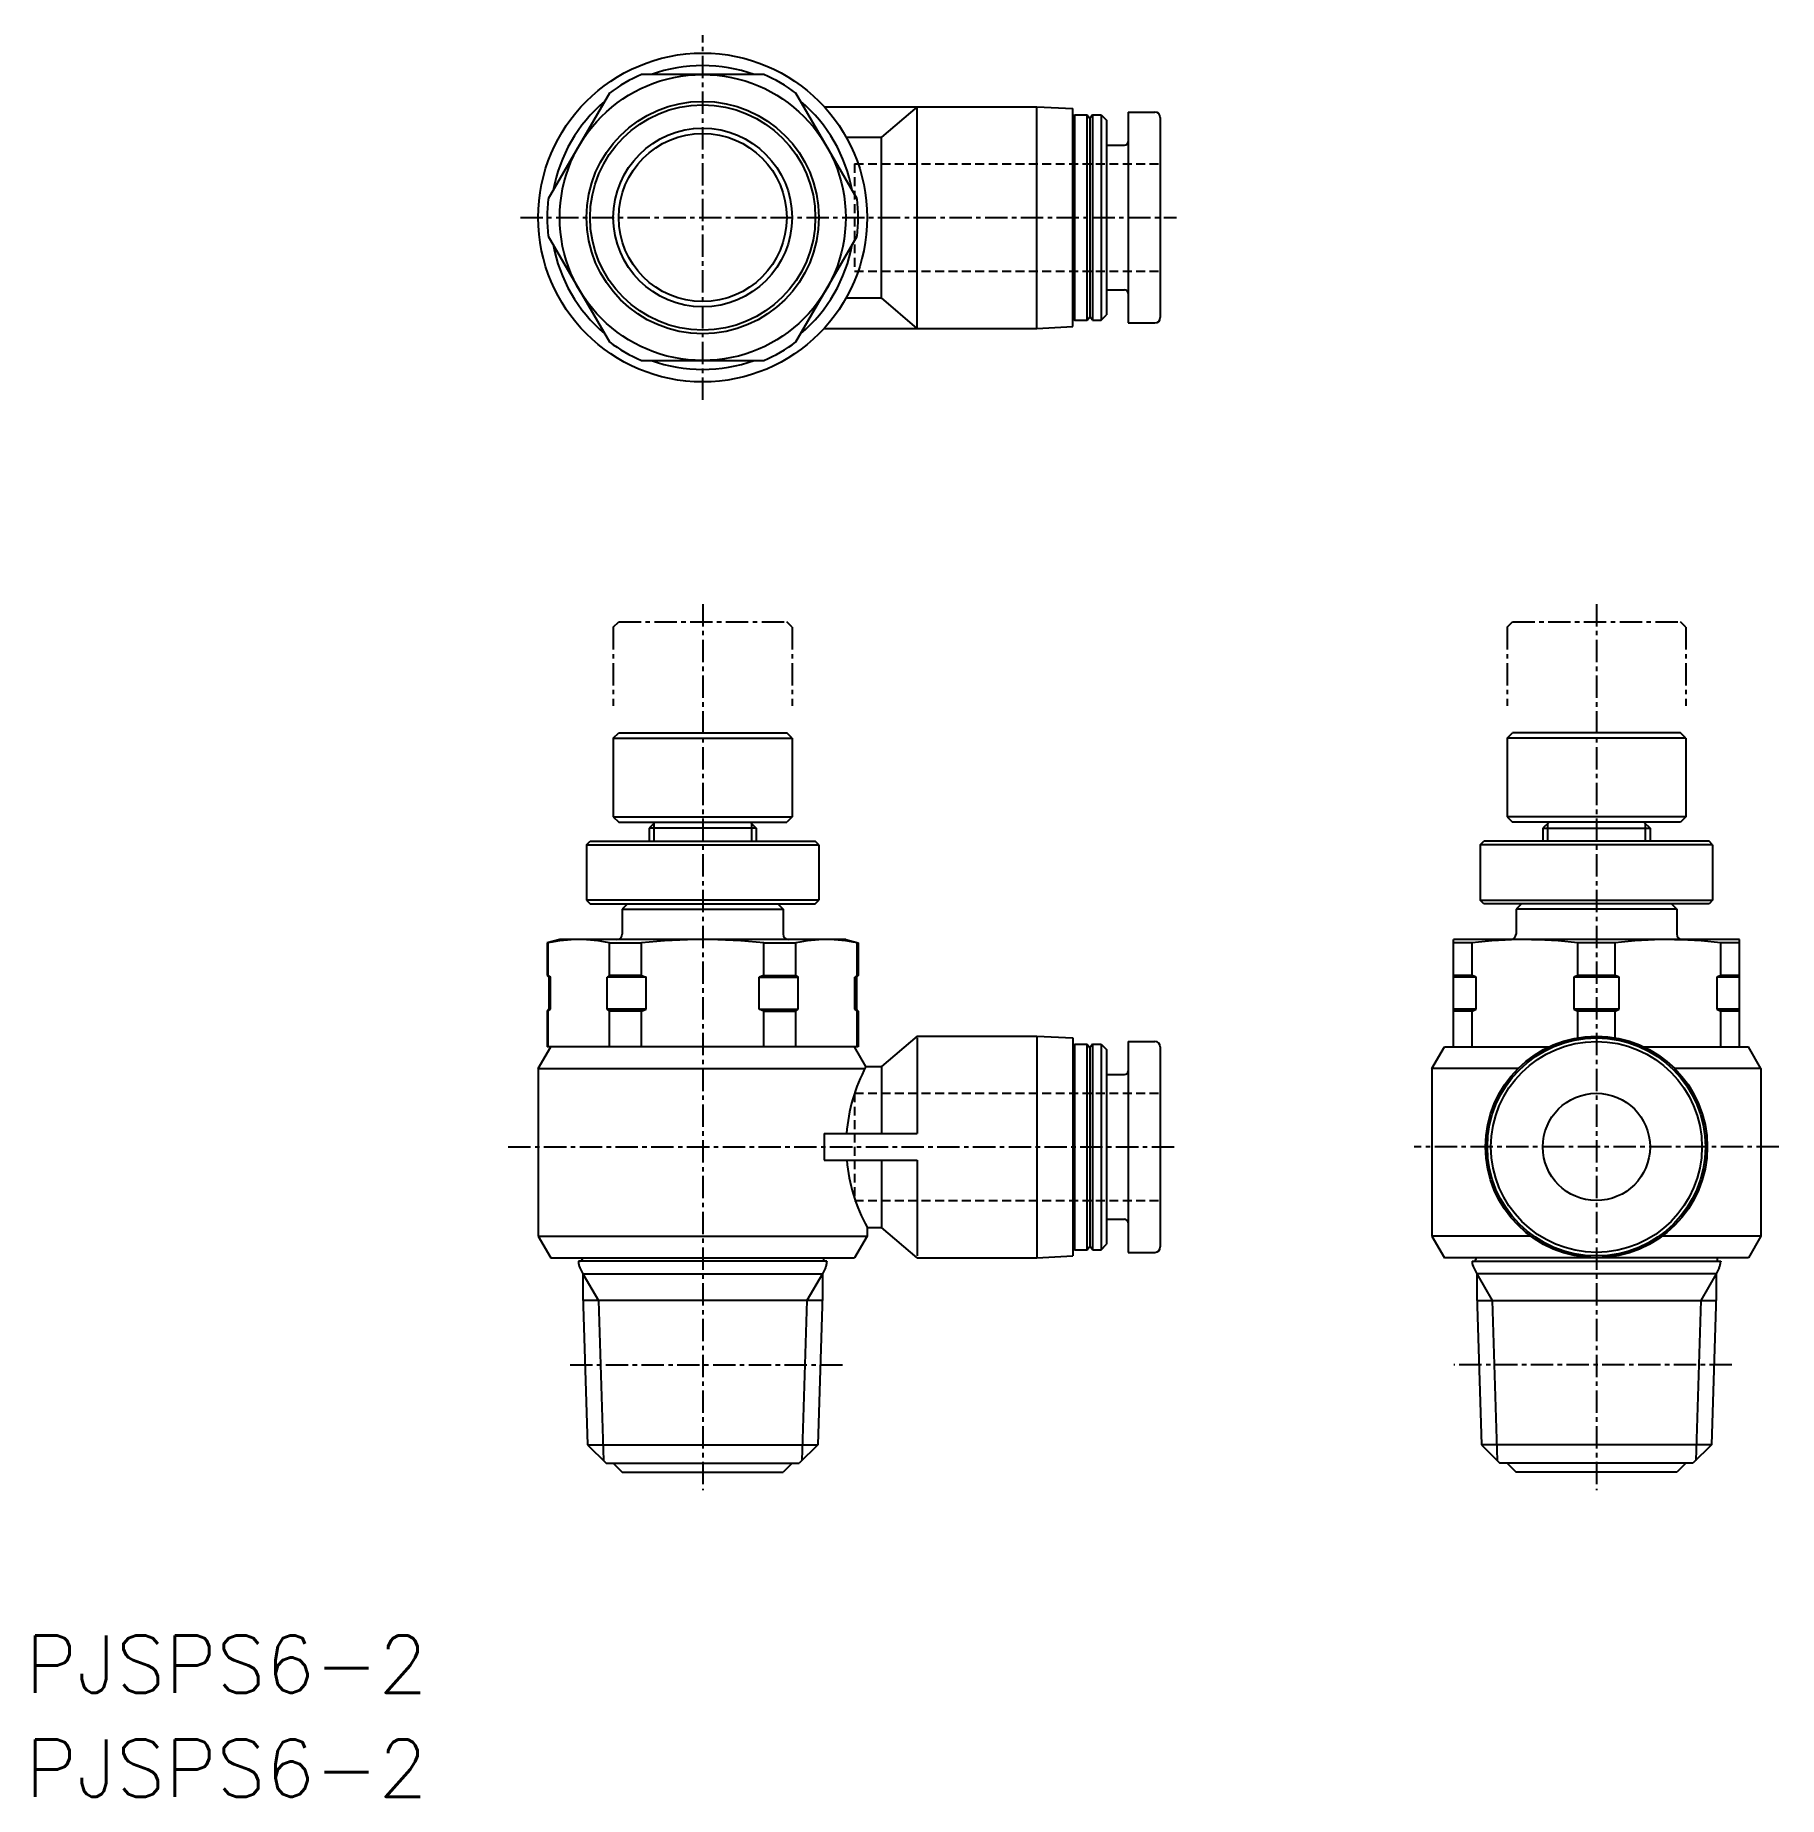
# Model space of a CAD drawing. Extents: x 0.3 to 97.9, y -16.6 to 81.9.
import ezdxf

# ---------------------------------------------------------------- set-up
doc = ezdxf.new("R2010")
doc.units = 0
doc.linetypes.add('CENTER', pattern=[2, 1.25, -0.25, 0.25, -0.25])
doc.linetypes.add('DASHED', pattern=[0.75, 0.5, -0.25])
doc.layers.get('0').update_dxf_attribs({"linetype": 'CONTINUOUS'})
doc.layers.add('CENTER', color=1, linetype='CENTER')
doc.styles.get("Standard").update_dxf_attribs({"font": 'txt.shx'})

msp = doc.modelspace()

# ---------------------------------------------------------------- linework, layer by layer
at = {"color": 7, "linetype": 'CONTINUOUS'}
for p, q in [((41.089, 79.732), (34.251, 79.732)), ((32.451, 78.693), (29.032, 72.771)), ((46.308, 72.771), (42.889, 78.693)), ((44.467, 77.932), (56.37, 77.932)), ((49.67, 77.932), (47.67, 76.232)), ((49.67, 65.532), (49.67, 77.932)), ((56.37, 77.932), (58.37, 77.832)), ((56.37, 65.532), (56.37, 77.932)), ((58.37, 65.632), (58.37, 77.832)), ((58.37, 77.382), (58.47, 77.482)), ((58.47, 77.482), (58.47, 65.982)), ((58.47, 77.482), (59.17, 77.482)), ((59.17, 65.982), (59.17, 77.482)), ((59.17, 77.482), (59.32, 77.282)), ((59.47, 77.482), (59.32, 77.282)), ((59.32, 77.282), (59.32, 66.182)), ((59.47, 77.482), (59.47, 65.982)), ((59.47, 77.482), (59.97, 77.482)), ((59.97, 77.482), (59.97, 65.982)), ((59.97, 77.482), (60.27, 77.182)), ((60.27, 77.182), (60.27, 66.282)), ((61.47, 77.632), (61.47, 65.832)), ((61.47, 77.632), (62.97, 77.632)), ((63.27, 77.332), (63.27, 66.132)), ((45.694, 76.232), (47.67, 76.232)), ((47.67, 67.232), (47.67, 76.232)), ((60.27, 75.782), (61.27, 75.782)), ((29.032, 70.693), (32.451, 64.771)), ((42.889, 64.771), (46.308, 70.693)), ((45.694, 67.232), (47.67, 67.232)), ((49.67, 65.532), (47.67, 67.232)), ((60.27, 67.682), (61.27, 67.682)), ((58.37, 66.082), (58.47, 65.982)), ((59.17, 65.982), (59.32, 66.182)), ((59.47, 65.982), (59.32, 66.182)), ((59.97, 65.982), (60.27, 66.282)), ((44.467, 65.532), (56.37, 65.532)), ((56.37, 65.532), (58.37, 65.632)), ((58.47, 65.982), (59.17, 65.982)), ((59.47, 65.982), (59.97, 65.982)), ((61.47, 65.832), (62.97, 65.832)), ((34.251, 63.732), (41.089, 63.732)), ((32.67, 42.607), (32.97, 42.907)), ((32.67, 42.607), (32.67, 38.207)), ((32.67, 42.607), (42.67, 42.607)), ((32.97, 42.907), (42.37, 42.907)), ((42.67, 42.607), (42.37, 42.907)), ((42.67, 42.607), (42.67, 38.207)), ((82.67, 42.607), (82.97, 42.907)), ((92.67, 42.607), (82.67, 42.607)), ((82.67, 42.607), (82.67, 38.207)), ((92.37, 42.907), (82.97, 42.907)), ((92.67, 42.607), (92.37, 42.907)), ((92.67, 42.607), (92.67, 38.207)), ((32.67, 38.207), (32.97, 37.907)), ((32.67, 38.207), (42.67, 38.207)), ((32.97, 37.907), (42.37, 37.907)), ((35.02, 37.907), (34.67, 37.557)), ((34.67, 37.557), (34.67, 36.832)), ((40.67, 37.557), (34.67, 37.557)), ((40.32, 37.907), (40.67, 37.557)), ((40.67, 37.557), (40.67, 36.832)), ((42.67, 38.207), (42.37, 37.907)), ((92.67, 38.207), (82.67, 38.207)), ((82.67, 38.207), (82.97, 37.907)), ((92.37, 37.907), (82.97, 37.907)), ((85.02, 37.907), (84.67, 37.557)), ((84.67, 37.557), (90.67, 37.557)), ((84.67, 37.557), (84.67, 36.832)), ((90.32, 37.907), (90.67, 37.557)), ((90.67, 37.557), (90.67, 36.832)), ((92.67, 38.207), (92.37, 37.907)), ((31.17, 36.632), (31.37, 36.832)), ((31.17, 36.632), (44.17, 36.632)), ((31.17, 36.632), (31.17, 33.532)), ((31.37, 36.832), (43.97, 36.832)), ((44.17, 36.632), (43.97, 36.832)), ((44.17, 36.632), (44.17, 33.532)), ((81.17, 36.632), (81.37, 36.832)), ((81.17, 36.632), (81.17, 33.532)), ((94.17, 36.632), (81.17, 36.632)), ((93.97, 36.832), (81.37, 36.832)), ((94.17, 36.632), (93.97, 36.832)), ((94.17, 36.632), (94.17, 33.532)), ((31.17, 33.532), (31.37, 33.332)), ((44.17, 33.532), (31.17, 33.532)), ((43.97, 33.332), (44.17, 33.532)), ((81.17, 33.532), (94.17, 33.532)), ((81.37, 33.332), (81.17, 33.532)), ((94.17, 33.532), (93.97, 33.332)), ((31.37, 33.332), (43.97, 33.332)), ((33.47, 33.332), (33.17, 33.032)), ((33.17, 33.032), (33.17, 31.632)), ((33.17, 33.032), (42.17, 33.032)), ((41.87, 33.332), (42.17, 33.032)), ((42.17, 33.032), (42.17, 31.632)), ((93.97, 33.332), (81.37, 33.332)), ((83.47, 33.332), (83.17, 33.032)), ((92.17, 33.032), (83.17, 33.032)), ((83.17, 33.032), (83.17, 31.632)), ((91.87, 33.332), (92.17, 33.032)), ((92.17, 33.032), (92.17, 31.632)), ((29.67, 31.332), (28.97, 31.144)), ((28.97, 31.144), (28.97, 29.332)), ((28.97, 31.144), (29.032, 31.144)), ((29.032, 29.332), (29.032, 31.144)), ((45.67, 31.332), (29.67, 31.332)), ((32.451, 31.144), (34.251, 31.144)), ((32.451, 29.332), (32.451, 31.144)), ((34.251, 29.332), (34.251, 31.144)), ((41.089, 31.144), (42.889, 31.144)), ((41.089, 29.332), (41.089, 31.144)), ((42.889, 29.332), (42.889, 31.144)), ((45.67, 31.332), (46.37, 31.144)), ((46.308, 31.144), (46.37, 31.144)), ((46.308, 29.332), (46.308, 31.144)), ((46.37, 31.144), (46.37, 29.332)), ((79.67, 25.332), (79.67, 31.332)), ((95.67, 31.332), (79.67, 31.332)), ((80.709, 31.144), (79.67, 31.144)), ((80.709, 29.332), (80.709, 31.144)), ((86.631, 29.332), (86.631, 31.144)), ((88.709, 31.144), (86.631, 31.144)), ((88.709, 29.332), (88.709, 31.144)), ((95.67, 31.144), (94.631, 31.144)), ((94.631, 29.332), (94.631, 31.144)), ((95.67, 25.332), (95.67, 31.332)), ((28.97, 29.332), (29.07, 29.232)), ((28.97, 29.332), (29.032, 29.332)), ((29.032, 29.332), (29.164, 29.232)), ((29.07, 29.232), (29.07, 27.432)), ((29.07, 29.232), (29.164, 29.232)), ((29.164, 27.432), (29.164, 29.232)), ((32.451, 29.332), (32.32, 29.232)), ((34.514, 29.232), (32.32, 29.232)), ((32.32, 27.432), (32.32, 29.232)), ((34.251, 29.332), (32.451, 29.332)), ((34.251, 29.332), (34.514, 29.232)), ((34.514, 27.432), (34.514, 29.232)), ((41.089, 29.332), (40.826, 29.232)), ((40.826, 27.432), (40.826, 29.232)), ((40.826, 29.232), (43.02, 29.232)), ((41.089, 29.332), (42.889, 29.332)), ((42.889, 29.332), (43.02, 29.232)), ((43.02, 27.432), (43.02, 29.232)), ((46.308, 29.332), (46.176, 29.232)), ((46.27, 29.232), (46.176, 29.232)), ((46.176, 27.432), (46.176, 29.232)), ((46.37, 29.332), (46.27, 29.232)), ((46.27, 29.232), (46.27, 27.432)), ((46.37, 29.332), (46.308, 29.332)), ((80.709, 29.332), (79.67, 29.332)), ((80.937, 29.232), (79.67, 29.232)), ((80.937, 29.232), (80.709, 29.332)), ((80.937, 27.432), (80.937, 29.232)), ((86.631, 29.332), (86.403, 29.232)), ((86.403, 29.232), (86.403, 27.432)), ((88.937, 29.232), (86.403, 29.232)), ((88.709, 29.332), (86.631, 29.332)), ((88.937, 29.232), (88.709, 29.332)), ((88.937, 27.432), (88.937, 29.232)), ((94.631, 29.332), (94.403, 29.232)), ((95.67, 29.232), (94.403, 29.232)), ((94.403, 29.232), (94.403, 27.432)), ((95.67, 29.332), (94.631, 29.332)), ((29.07, 27.432), (28.97, 27.332)), ((28.97, 27.332), (28.97, 25.332)), ((28.97, 27.332), (29.032, 27.332)), ((29.032, 27.332), (29.164, 27.432)), ((29.032, 25.332), (29.032, 27.332)), ((29.07, 27.432), (29.164, 27.432)), ((32.451, 27.332), (32.32, 27.432)), ((34.514, 27.432), (32.32, 27.432)), ((32.451, 25.332), (32.451, 27.332)), ((34.251, 27.332), (32.451, 27.332)), ((34.251, 27.332), (34.514, 27.432)), ((34.251, 25.332), (34.251, 27.332)), ((40.826, 27.432), (43.02, 27.432)), ((41.089, 27.332), (40.826, 27.432)), ((41.089, 25.332), (41.089, 27.332)), ((41.089, 27.332), (42.889, 27.332)), ((42.889, 27.332), (43.02, 27.432)), ((42.889, 25.332), (42.889, 27.332)), ((46.27, 27.432), (46.176, 27.432)), ((46.308, 27.332), (46.176, 27.432)), ((46.27, 27.432), (46.37, 27.332)), ((46.37, 27.332), (46.308, 27.332)), ((46.308, 25.332), (46.308, 27.332)), ((46.37, 27.332), (46.37, 25.332)), ((80.937, 27.432), (79.67, 27.432)), ((80.709, 27.332), (79.67, 27.332)), ((80.709, 27.332), (80.937, 27.432)), ((80.709, 25.332), (80.709, 27.332)), ((86.403, 27.432), (86.631, 27.332)), ((88.937, 27.432), (86.403, 27.432)), ((86.631, 25.844), (86.631, 27.332)), ((88.709, 27.332), (86.631, 27.332)), ((88.709, 27.332), (88.937, 27.432)), ((88.709, 25.844), (88.709, 27.332)), ((95.67, 27.432), (94.403, 27.432)), ((94.403, 27.432), (94.631, 27.332)), ((95.67, 27.332), (94.631, 27.332)), ((94.631, 25.332), (94.631, 27.332)), ((49.67, 25.932), (47.67, 24.232)), ((49.67, 25.932), (56.37, 25.932)), ((49.67, 25.832), (49.67, 20.482)), ((56.37, 25.932), (56.37, 13.532)), ((56.37, 25.932), (58.37, 25.832)), ((58.37, 25.832), (58.37, 13.632)), ((61.47, 25.632), (62.97, 25.632)), ((61.47, 25.632), (61.47, 13.832)), ((28.47, 24.119), (29.17, 25.332)), ((46.37, 25.332), (28.97, 25.332)), ((46.805, 24.232), (46.17, 25.332)), ((58.37, 25.382), (58.47, 25.482)), ((58.47, 25.482), (59.17, 25.482)), ((58.47, 25.482), (58.47, 13.982)), ((59.17, 25.482), (59.32, 25.282)), ((59.17, 13.982), (59.17, 25.482)), ((59.47, 25.482), (59.32, 25.282)), ((59.32, 25.282), (59.32, 14.182)), ((59.47, 25.482), (59.97, 25.482)), ((59.47, 25.482), (59.47, 13.982)), ((59.97, 25.482), (60.27, 25.182)), ((59.97, 25.482), (59.97, 13.982)), ((60.27, 25.182), (60.27, 14.282)), ((63.27, 25.332), (63.27, 14.132)), ((78.47, 24.119), (79.17, 25.332)), ((79.17, 25.332), (85.009, 25.332)), ((90.331, 25.332), (96.17, 25.332)), ((96.87, 24.119), (96.17, 25.332)), ((28.47, 24.119), (28.47, 14.744)), ((28.47, 24.119), (46.746, 24.119)), ((46.805, 24.232), (47.67, 24.232)), ((47.67, 24.232), (47.67, 20.482)), ((60.27, 23.782), (61.27, 23.782)), ((83.289, 24.119), (78.47, 24.119)), ((78.47, 24.119), (78.47, 14.744)), ((96.87, 24.119), (92.05, 24.119)), ((96.87, 24.119), (96.87, 14.744)), ((44.47, 20.482), (49.67, 20.482)), ((44.47, 20.482), (44.47, 18.982)), ((44.47, 18.982), (49.67, 18.982)), ((47.67, 18.982), (47.67, 15.232)), ((49.67, 18.982), (49.67, 13.632)), ((46.87, 15.232), (46.87, 14.744)), ((46.87, 15.232), (47.67, 15.232)), ((49.67, 13.532), (47.67, 15.232)), ((60.27, 15.682), (61.27, 15.682)), ((28.47, 14.744), (46.87, 14.744)), ((28.47, 14.744), (29.17, 13.532)), ((46.87, 14.744), (46.17, 13.532)), ((58.37, 14.082), (58.47, 13.982)), ((58.47, 13.982), (59.17, 13.982)), ((59.17, 13.982), (59.32, 14.182)), ((59.47, 13.982), (59.32, 14.182)), ((59.47, 13.982), (59.97, 13.982)), ((59.97, 13.982), (60.27, 14.282)), ((61.47, 13.832), (62.97, 13.832)), ((83.987, 14.744), (78.47, 14.744)), ((78.47, 14.744), (79.17, 13.532)), ((96.87, 14.744), (91.353, 14.744)), ((96.87, 14.744), (96.17, 13.532)), ((29.17, 13.532), (46.17, 13.532)), ((30.72, 13.332), (30.72, 13.31)), ((44.62, 13.332), (30.72, 13.332)), ((30.804, 12.963), (30.97, 12.632)), ((30.92, 13.532), (30.92, 13.432)), ((44.535, 12.963), (44.37, 12.632)), ((44.42, 13.532), (44.42, 13.432)), ((44.62, 13.332), (44.62, 13.321)), ((49.67, 13.532), (56.37, 13.532)), ((56.37, 13.532), (58.37, 13.632)), ((96.17, 13.532), (79.17, 13.532)), ((80.72, 13.332), (94.62, 13.332)), ((80.72, 13.332), (80.72, 13.321)), ((80.804, 12.963), (80.97, 12.632)), ((80.92, 13.532), (80.92, 13.432)), ((94.535, 12.963), (94.37, 12.632)), ((94.42, 13.532), (94.42, 13.432)), ((94.62, 13.332), (94.62, 13.31)), ((30.97, 12.632), (30.97, 11.43)), ((30.97, 12.632), (44.37, 12.632)), ((44.37, 12.632), (44.37, 11.43)), ((94.37, 12.632), (80.97, 12.632)), ((80.97, 12.632), (80.97, 11.43)), ((94.37, 12.632), (94.37, 11.43)), ((30.97, 11.43), (31.231, 3.071)), ((44.361, 11.133), (30.97, 11.133)), ((44.37, 11.43), (44.109, 3.071)), ((80.97, 11.43), (81.231, 3.071)), ((80.979, 11.133), (94.37, 11.133)), ((94.37, 11.43), (94.109, 3.071)), ((31.231, 3.071), (32.27, 2.032)), ((31.231, 3.071), (44.109, 3.071)), ((44.109, 3.071), (43.07, 2.032)), ((94.109, 3.071), (81.231, 3.071)), ((81.231, 3.071), (82.27, 2.032)), ((94.109, 3.071), (93.07, 2.032)), ((32.27, 2.032), (43.07, 2.032)), ((32.67, 2.032), (33.17, 1.532)), ((42.67, 2.032), (42.17, 1.532)), ((93.07, 2.032), (82.27, 2.032)), ((82.67, 2.032), (83.17, 1.532)), ((92.67, 2.032), (92.17, 1.532)), ((33.17, 1.532), (42.17, 1.532)), ((92.17, 1.532), (83.17, 1.532))]:
    msp.add_line(p, q, dxfattribs=at)
at = {"color": 3, "linetype": 'DASHED'}
for p, q in [((46.17, 74.732), (63.27, 74.732)), ((46.17, 74.732), (46.17, 68.732)), ((46.17, 68.732), (63.27, 68.732)), ((46.17, 22.732), (46.17, 16.732)), ((46.17, 22.732), (63.27, 22.732)), ((46.17, 16.732), (63.27, 16.732))]:
    msp.add_line(p, q, dxfattribs=at)
at = {"color": 3, "linetype": 'CONTINUOUS'}
for p, q in [((34.94, 37.827), (34.94, 36.832)), ((40.4, 37.827), (40.4, 36.832)), ((84.94, 37.827), (84.94, 36.832)), ((90.4, 37.827), (90.4, 36.832)), ((30.97, 12.632), (31.835, 11.133)), ((44.37, 12.632), (43.505, 11.133)), ((80.97, 12.632), (81.835, 11.133)), ((94.37, 12.632), (93.505, 11.133)), ((31.835, 11.133), (32.115, 2.187)), ((43.505, 11.133), (43.225, 2.187)), ((81.835, 11.133), (82.115, 2.187)), ((93.505, 11.133), (93.225, 2.187))]:
    msp.add_line(p, q, dxfattribs=at)
at = {"color": 7, "linetype": 'CONTINUOUS'}
for centre, radius in [((37.67, 71.732), 9.2), ((37.67, 71.732), 8), ((37.67, 71.732), 6.5), ((37.67, 71.732), 6.3), ((37.67, 71.732), 5), ((37.67, 71.732), 4.7), ((87.67, 19.732), 6.2), ((87.67, 19.732), 6.1), ((87.67, 19.732), 5.9), ((87.67, 19.732), 3)]:
    msp.add_circle(centre, radius, dxfattribs=at)
for centre, radius, start, end in [((37.67, 71.732), 8.5, 70.25008, 109.74992), ((37.67, 71.732), 8.7, 113.14104, 126.85896), ((37.67, 71.732), 8.7, 53.14104, 66.85896), ((37.67, 71.732), 8.5, 130.25008, 169.74992), ((37.67, 71.732), 8.5, 10.25008, 49.74992), ((62.97, 77.332), 0.3, 0, 90), ((61.27, 75.982), 0.2, 270, 0), ((37.67, 71.732), 8.7, 173.14104, 186.85896), ((37.67, 71.732), 8.7, 353.14104, 6.85896), ((37.67, 71.732), 8.5, 190.25008, 229.74992), ((37.67, 71.732), 8.5, 310.25008, 349.74992), ((61.27, 67.482), 0.2, 0, 90), ((62.97, 66.132), 0.3, 270, 0), ((37.67, 71.732), 8.7, 233.14104, 246.85896), ((37.67, 71.732), 8.7, 293.14104, 306.85896), ((37.67, 71.732), 8.5, 250.25008, 289.74992), ((32.87, 31.632), 0.3, 270, 0), ((42.47, 31.632), 0.3, 180, 270), ((82.87, 31.632), 0.3, 270, 0), ((92.47, 31.632), 0.3, 180, 270), ((30.742, 23.447), 7.884, 77.47746, 102.52254), ((37.67, 0.075), 31.256, 83.71998, 96.28002), ((44.598, 23.447), 7.884, 77.47746, 102.52254), ((83.726, 6.973), 24.359, 90.13302, 97.1161), ((83.613, 6.974), 24.357, 82.88373, 89.86715), ((91.726, 6.973), 24.359, 90.13302, 97.1161), ((91.613, 6.972), 24.359, 82.88402, 89.86686), ((62.97, 25.332), 0.3, 0, 90), ((55.125, 19.792), 9.43, 151.91074, 175.80263), ((61.27, 23.982), 0.2, 270, 0), ((55.125, 19.792), 9.43, 184.92601, 208.91576), ((61.27, 15.482), 0.2, 0, 90), ((62.97, 14.132), 0.3, 270, 0), ((31.52, 13.321), 0.8, 179.20173, 206.56505), ((30.82, 13.432), 0.1, 270, 0), ((44.52, 13.432), 0.1, 180, 270), ((43.82, 13.321), 0.8, 333.43495, 0), ((81.52, 13.321), 0.8, 180, 206.56505), ((80.82, 13.432), 0.1, 270, 0), ((94.52, 13.432), 0.1, 180, 270), ((93.82, 13.321), 0.8, 333.43495, 0.79827)]:
    msp.add_arc(centre, radius, start, end, dxfattribs=at)
at = {"layer": 'CENTER', "color": 1, "linetype": 'CENTER'}
for p, q in [((37.67, 61.532), (37.67, 81.932)), ((27.47, 71.732), (64.181, 71.732)), ((37.67, 50.107), (37.67, 0.532)), ((87.67, 50.107), (87.67, 0.532)), ((32.67, 48.807), (32.97, 49.107)), ((32.67, 48.807), (32.67, 44.407)), ((32.97, 49.107), (42.37, 49.107)), ((42.67, 48.807), (42.37, 49.107)), ((42.67, 48.807), (42.67, 44.407)), ((82.67, 48.807), (82.97, 49.107)), ((82.67, 48.807), (82.67, 44.407)), ((82.97, 49.107), (92.37, 49.107)), ((92.67, 48.807), (92.37, 49.107)), ((92.67, 48.807), (92.67, 44.407)), ((26.792, 19.732), (64.12, 19.732)), ((97.87, 19.732), (77.47, 19.732)), ((30.248, 7.542), (45.653, 7.542)), ((95.248, 7.542), (79.686, 7.542))]:
    msp.add_line(p, q, dxfattribs=at)

# ---------------------------------------------------------------- texts
at = {"color": 7, "linetype": 'CONTINUOUS'}
for p in [(-0.219, -10.808), (-0.219, -16.628)]:
    msp.add_text('PJSPS6-2', height=3.2, dxfattribs=at).set_placement(p)

doc.saveas('drawing.dxf')
